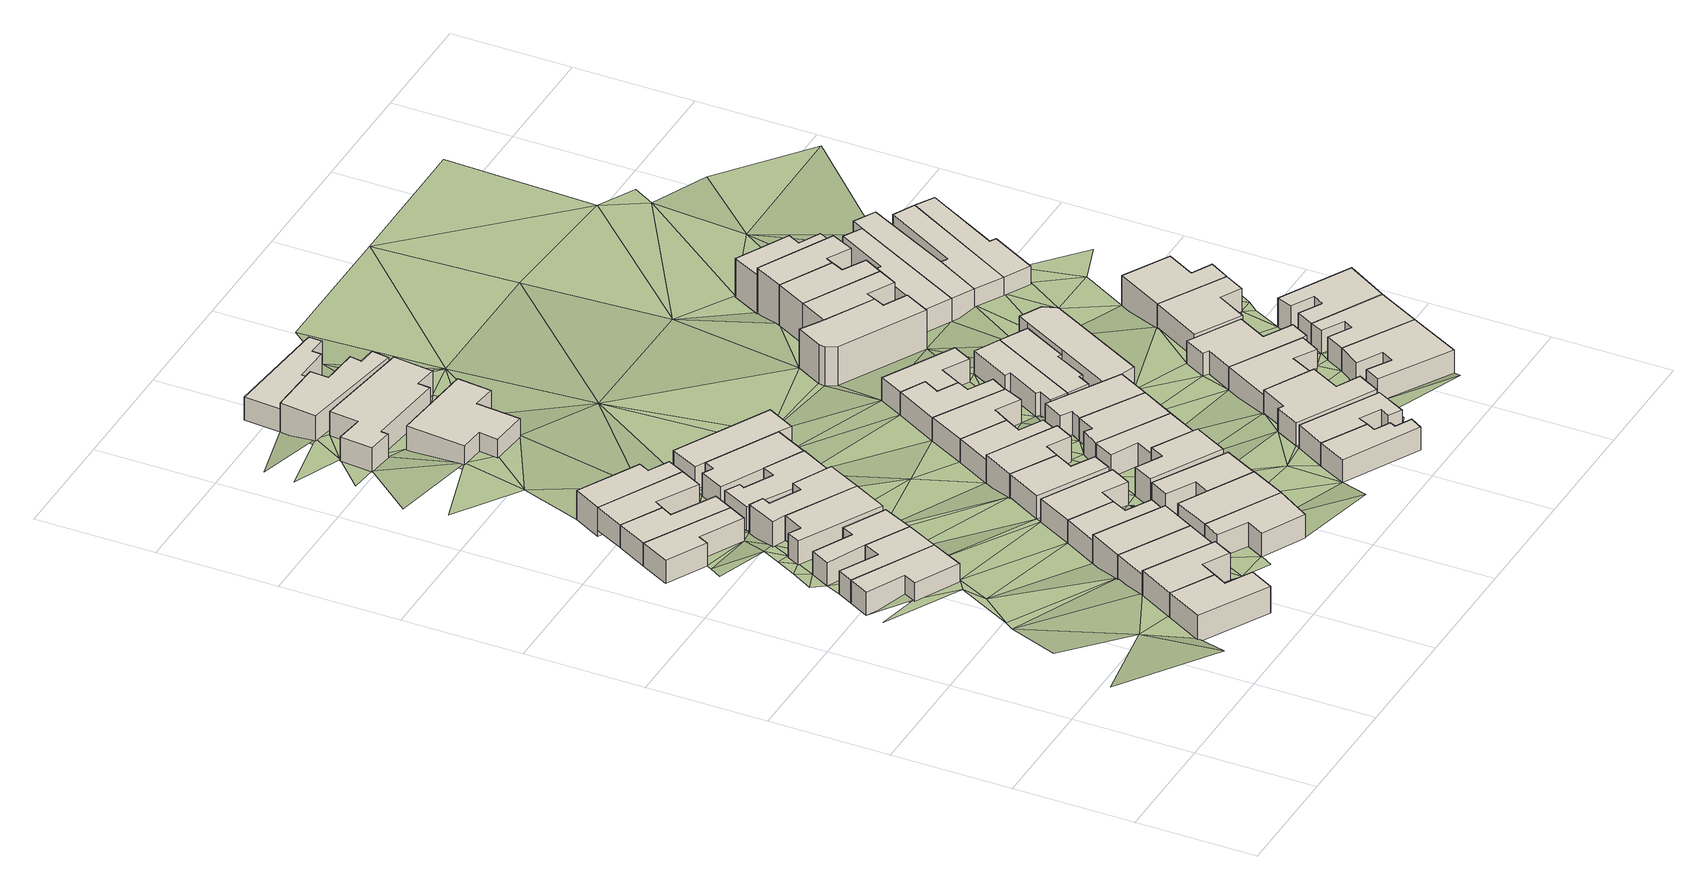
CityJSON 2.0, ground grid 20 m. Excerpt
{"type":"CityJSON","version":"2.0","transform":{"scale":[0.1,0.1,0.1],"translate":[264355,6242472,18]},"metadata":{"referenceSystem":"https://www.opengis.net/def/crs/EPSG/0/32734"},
"CityObjects":{
"building1":{"type":"Building","attributes":{"address":"55 Fairview Avenue Cape Town","building":"house","building:levels":"1","footprint":{"type":"Polygon"},"plus_code":"CQXWX2XW+XHR","ground_height":24.99,"building_height":4.1,"roof_height":29.09},"geometry":[{"type":"Solid","lod":"1","boundaries":[[[[0,1,2,3]],[[1,4,5,2]],[[4,6,7,5]],[[6,8,9,7]],[[8,10,11,9]],[[10,0,3,11]],[[3,2,5,7,9,11]],[[10,8,6,4,1,0]]]]}]},
"building2":{"type":"Building","attributes":{"address":"44 Fairview Avenue Woodstock Cape Town","building":"house","building:levels":"1","footprint":{"type":"Polygon"},"plus_code":"CQX9XWXH+XWX","ground_height":22.59,"building_height":4.1,"roof_height":26.69},"geometry":[{"type":"Solid","lod":"1","boundaries":[[[[12,13,14,15]],[[13,16,17,14]],[[16,18,19,17]],[[18,20,21,19]],[[20,22,23,21]],[[22,12,15,23]],[[15,14,17,19,21,23]],[[22,20,18,16,13,12]]]]}]},
"building3":{"type":"Building","attributes":{"address":"42 Fairview Avenue Woodstock Cape Town","building":"house","building:levels":"1","footprint":{"type":"Polygon"},"plus_code":"CQXPX3XR+X4R","ground_height":22.59,"building_height":4.1,"roof_height":26.69},"geometry":[{"type":"Solid","lod":"1","boundaries":[[[[24,25,26,27]],[[25,28,29,26]],[[28,30,31,29]],[[30,13,14,31]],[[13,12,15,14]],[[12,24,27,15]],[[27,26,29,31,14,15]],[[12,13,30,28,25,24]]]]}]},
"building4":{"type":"Building","attributes":{"address":"53 Fairview Avenue Cape Town","building":"house","building:levels":"1","footprint":{"type":"Polygon"},"plus_code":"CRX4X4XG+XMW","ground_height":24.99,"building_height":4.1,"roof_height":29.09},"geometry":[{"type":"Solid","lod":"1","boundaries":[[[[8,6,7,9]],[[6,32,33,7]],[[32,34,35,33]],[[34,36,37,38,35]],[[36,39,40,41,38,37]],[[39,8,9,41,40]],[[9,7,33,35,38,41]],[[39,36,34,32,6,8]]]]}]},
"building5":{"type":"Building","attributes":{"address":"7 Plumer Road Woodstock Cape Town","building":"house","building:levels":"1","footprint":{"type":"Polygon"},"plus_code":"CQX5XWXV+X5R","ground_height":21.58,"building_height":4.1,"roof_height":25.68},"geometry":[{"type":"Solid","lod":"1","boundaries":[[[[42,43,44,45]],[[43,46,47,44]],[[46,48,49,47]],[[48,50,51,49]],[[50,52,53,51]],[[52,42,45,53]],[[45,44,47,49,51,53]],[[52,50,48,46,43,42]]]]}]},
"building6":{"type":"Building","attributes":{"address":"40 Fairview Avenue Woodstock Cape Town","building":"house","building:levels":"1","footprint":{"type":"Polygon"},"plus_code":"CQXQXCX8+X5R","ground_height":22.59,"building_height":4.1,"roof_height":26.69},"geometry":[{"type":"Solid","lod":"1","boundaries":[[[[25,24,27,26]],[[24,54,55,27]],[[54,56,57,55]],[[56,58,59,57]],[[58,60,61,59]],[[60,62,63,61]],[[62,25,26,63]],[[26,27,55,57,59,61,63]],[[62,60,58,56,54,24,25]]]]}]},
"building7":{"type":"Building","attributes":{"address":"51 Fairview Avenue Cape Town","building":"house","building:levels":"1","footprint":{"type":"Polygon"},"plus_code":"CRX9XCXQ+X5R","ground_height":24.28,"building_height":4.1,"roof_height":28.38},"geometry":[{"type":"Solid","lod":"1","boundaries":[[[[39,36,37,40]],[[36,64,65,37]],[[64,66,67,65]],[[66,39,40,67]],[[40,37,65,67]],[[66,64,36,39]]]]}]},
"building8":{"type":"Building","attributes":{"address":"5 Plumer Road Woodstock Cape Town","building":"house","building:levels":"1","footprint":{"type":"Polygon"},"plus_code":"CQX9X5XP+XMV","ground_height":21.58,"building_height":4.1,"roof_height":25.68},"geometry":[{"type":"Solid","lod":"1","boundaries":[[[[68,42,45,69]],[[42,52,53,45]],[[52,70,71,53]],[[70,72,73,71]],[[72,74,75,73]],[[74,68,69,75]],[[69,45,53,71,73,75]],[[74,72,70,52,42,68]]]]}]},
"building9":{"type":"Building","attributes":{"address":"38 Fairview Avenue Woodstock Cape Town","building":"house","building:levels":"1","footprint":{"type":"Polygon"},"plus_code":"CQXRXCXR+X4V","ground_height":22.59,"building_height":4.1,"roof_height":26.69},"geometry":[{"type":"Solid","lod":"1","boundaries":[[[[76,77,78,79]],[[77,80,81,78]],[[80,82,83,81]],[[82,84,85,83]],[[84,86,87,85]],[[86,76,79,87]],[[79,78,81,83,85,87]],[[86,84,82,80,77,76]]]]}]},
"building10":{"type":"Building","attributes":{"address":"49 Fairview Avenue Cape Town","building":"house","building:levels":"1","footprint":{"type":"Polygon"},"plus_code":"CRXGXGXQ+XHV","ground_height":24.28,"building_height":4.1,"roof_height":28.38},"geometry":[{"type":"Solid","lod":"1","boundaries":[[[[88,89,65,67]],[[89,90,91,92,65]],[[90,93,94,95,92,91]],[[93,88,67,95,94]],[[67,65,92,95]],[[93,90,89,88]]]]}]},
"building11":{"type":"Building","attributes":{"address":"3 Plumer Road Woodstock Cape Town","building":"house","building:levels":"1","footprint":{"type":"Polygon"},"plus_code":"CQXFXRXR+XRW","ground_height":21.58,"building_height":4.1,"roof_height":25.68},"geometry":[{"type":"Solid","lod":"1","boundaries":[[[[96,68,69,97]],[[68,74,75,69]],[[74,98,99,75]],[[98,100,101,99]],[[100,102,103,101]],[[102,96,97,103]],[[97,69,75,99,101,103]],[[102,100,98,74,68,96]]]]}]},
"building12":{"type":"Building","attributes":{"address":"36 Fairview Avenue Woodstock Cape Town","building":"house","building:levels":"1","footprint":{"type":"Polygon"},"plus_code":"CRX2XCXM+XHX","ground_height":22.59,"building_height":4.1,"roof_height":26.69},"geometry":[{"type":"Solid","lod":"1","boundaries":[[[[104,105,106,107,108,109]],[[105,110,111,107,106]],[[110,112,113,111]],[[112,114,115,113]],[[114,116,117,115]],[[116,118,119,117]],[[118,120,78,119]],[[120,121,79,78]],[[121,104,109,108,79]],[[108,107,111,113,115,117,119,78,79]],[[121,120,118,116,114,112,110,105,104]]]]}]},
"building13":{"type":"Building","attributes":{"address":"1 Plumer Road Woodstock Cape Town","building":"house","building:levels":"1","footprint":{"type":"Polygon"},"plus_code":"CQXJX3XJ+XJV","ground_height":21.58,"building_height":4.1,"roof_height":25.68},"geometry":[{"type":"Solid","lod":"1","boundaries":[[[[122,123,103,97]],[[123,124,125,103]],[[124,126,127,125]],[[126,128,129,127]],[[128,130,131,129]],[[130,122,97,131]],[[97,103,125,127,129,131]],[[130,128,126,124,123,122]]]]}]},
"building14":{"type":"Building","attributes":{"address":"47 Fairview Avenue Cape Town","building":"house","building:levels":"1","footprint":{"type":"Polygon"},"plus_code":"CRXHX9X2+X2X","ground_height":23.28,"building_height":4.1,"roof_height":27.38},"geometry":[{"type":"Solid","lod":"1","boundaries":[[[[93,90,91,94]],[[90,132,133,91]],[[132,134,135,133]],[[134,136,137,135]],[[136,138,139,137]],[[138,93,94,139]],[[94,91,133,135,137,139]],[[138,136,134,132,90,93]]]]}]},
"building15":{"type":"Building","attributes":{"address":"Kitchener Road Woodstock Cape Town","building":"house","building:levels":"1","footprint":{"type":"Polygon"},"plus_code":"CVX5X5XC+XXR","ground_height":24.28,"building_height":4.1,"roof_height":28.38},"geometry":[{"type":"Solid","lod":"1","boundaries":[[[[140,141,142,143]],[[141,144,145,142]],[[144,146,147,145]],[[146,148,149,147]],[[148,150,151,149]],[[150,140,143,151]],[[143,142,145,147,149,151]],[[150,148,146,144,141,140]]]]}]},
"building16":{"type":"Building","attributes":{"address":"34 Fairview Avenue Woodstock Cape Town","building":"house","building:levels":"1","footprint":{"type":"Polygon"},"plus_code":"CRX4XCXH+XRV","ground_height":21.58,"building_height":4.1,"roof_height":25.68},"geometry":[{"type":"Solid","lod":"1","boundaries":[[[[152,153,154,155,156,157]],[[153,158,159,155,154]],[[158,160,161,159]],[[160,162,163,161]],[[162,164,165,163]],[[164,166,167,165]],[[166,168,106,167]],[[168,169,109,106]],[[169,152,157,156,109]],[[156,155,159,161,163,165,167,106,109]],[[169,168,166,164,162,160,158,153,152]]]]}]},
"building17":{"type":"Building","attributes":{"address":"45 Fairview Avenue Cape Town","building":"house","building:levels":"1","footprint":{"type":"Polygon"},"plus_code":"CRXPXHX5+X8R","ground_height":23.28,"building_height":4.1,"roof_height":27.38},"geometry":[{"type":"Solid","lod":"1","boundaries":[[[[138,136,137,139]],[[136,170,171,137]],[[170,172,173,171]],[[172,174,175,173]],[[174,176,177,175]],[[176,138,139,177]],[[139,137,171,173,175,177]],[[176,174,172,170,136,138]]]]}]},
"building18":{"type":"Building","attributes":{"address":"18 Kitchener Road Woodstock Cape Town","building":"house","building:levels":"1","footprint":{"type":"Polygon"},"plus_code":"CVX5XPX3+X2V","ground_height":24.28,"building_height":4.1,"roof_height":28.38},"geometry":[{"type":"Solid","lod":"1","boundaries":[[[[178,179,180,181,182,183]],[[179,184,185,181,180]],[[184,144,145,185]],[[144,141,142,145]],[[141,178,183,182,142]],[[182,181,185,145,142]],[[141,144,184,179,178]]]]}]},
"building19":{"type":"Building","attributes":{"address":"Fairview Avenue Woodstock Cape Town","building":"house","building:levels":"1","footprint":{"type":"Polygon"},"plus_code":"CRX7XGX5+XVX","ground_height":21.51,"building_height":4.1,"roof_height":25.61},"geometry":[{"type":"Solid","lod":"1","boundaries":[[[[186,187,188,189]],[[187,190,191,188]],[[190,192,193,191]],[[192,194,195,193]],[[194,153,154,195]],[[153,152,157,154]],[[152,186,189,157]],[[189,188,191,193,195,154,157]],[[152,153,194,192,190,187,186]]]]}]},
"building20":{"type":"Building","attributes":{"address":"43 Fairview Avenue Cape Town","building":"house","building:levels":"1","footprint":{"type":"Polygon"},"plus_code":"CRXWX7XP+X2V","ground_height":23.28,"building_height":4.1,"roof_height":27.38},"geometry":[{"type":"Solid","lod":"1","boundaries":[[[[196,197,198,199]],[[197,200,201,198]],[[200,202,203,201]],[[202,204,205,203]],[[204,206,207,205]],[[206,196,199,207]],[[199,198,201,203,205,207]],[[206,204,202,200,197,196]]]]}]},
"building21":{"type":"Building","attributes":{"address":"16 Kitchener Road Woodstock Cape Town","building":"house","building:levels":"1","footprint":{"type":"Polygon"},"plus_code":"CVXFX9XJ+X9X","ground_height":24.16,"building_height":4.1,"roof_height":28.26},"geometry":[{"type":"Solid","lod":"1","boundaries":[[[[208,209,183,180]],[[209,210,211,183]],[[210,212,213,211]],[[212,214,215,213]],[[214,216,217,215]],[[216,208,180,217]],[[180,183,211,213,215,217]],[[216,214,212,210,209,208]]]]}]},
"building22":{"type":"Building","attributes":{"address":"Fairview Avenue Woodstock Cape Town","building":"house","building:levels":"1","footprint":{"type":"Polygon"},"plus_code":"CRXGX5XC+X2X","ground_height":21.51,"building_height":4.1,"roof_height":25.61},"geometry":[{"type":"Solid","lod":"1","boundaries":[[[[187,186,189,188]],[[186,218,219,189]],[[218,220,221,219]],[[220,222,223,221]],[[222,224,225,223]],[[224,187,188,225]],[[188,189,219,221,223,225]],[[224,222,220,218,186,187]]]]}]},
"building23":{"type":"Building","attributes":{"address":"41 Fairview Avenue Cape Town","building":"house","building:levels":"1","footprint":{"type":"Polygon"},"plus_code":"CVX3X4XX+X3W","ground_height":23.28,"building_height":4.1,"roof_height":27.38},"geometry":[{"type":"Solid","lod":"1","boundaries":[[[[226,227,199,198]],[[227,228,229,199]],[[228,230,231,229]],[[230,232,233,234,231]],[[232,235,236,237,234,233]],[[235,226,198,237,236]],[[198,199,229,231,234,237]],[[235,232,230,228,227,226]]]]}]},
"building24":{"type":"Building","attributes":{"address":"14 Kitchener Road Woodstock Cape Town","building":"house","building:levels":"1","footprint":{"type":"Polygon"},"plus_code":"CVXJXXX8+X4R","ground_height":24.16,"building_height":4.1,"roof_height":28.26},"geometry":[{"type":"Solid","lod":"1","boundaries":[[[[238,239,240,241,242,243]],[[239,244,245,241,240]],[[244,246,247,245]],[[246,248,249,247]],[[248,250,251,249]],[[250,238,243,242,251]],[[242,241,245,247,249,251]],[[250,248,246,244,239,238]]]]}]},
"building25":{"type":"Building","attributes":{"address":"13A Altona Grove Woodstock Cape Town","building":"house","building:levels":"1","footprint":{"type":"Polygon"},"plus_code":"CQXWXFXR+X8R","ground_height":19.38,"building_height":4.1,"roof_height":23.48},"geometry":[{"type":"Solid","lod":"1","boundaries":[[[[252,253,254,255]],[[253,256,257,254]],[[256,258,259,257]],[[258,260,261,259]],[[260,262,263,261]],[[262,264,265,263]],[[264,266,267,265]],[[266,252,255,267]],[[255,254,257,259,261,263,265,267]],[[266,264,262,260,258,256,253,252]]]]}]},
"building26":{"type":"Building","attributes":{"address":"11 Altona Grove Woodstock Cape Town","building":"house","building:levels":"1","footprint":{"type":"Polygon"},"plus_code":"CQXVXVXM+XXV","ground_height":19.38,"building_height":4.1,"roof_height":23.48},"geometry":[{"type":"Solid","lod":"1","boundaries":[[[[268,269,270,271]],[[269,272,273,270]],[[272,274,275,273]],[[274,276,277,275]],[[276,278,279,277]],[[278,280,281,279]],[[280,282,283,281]],[[282,284,285,283]],[[284,286,287,285]],[[286,268,271,287]],[[271,270,273,275,277,279,281,283,285,287]],[[286,284,282,280,278,276,274,272,269,268]]]]}]},
"building27":{"type":"Building","attributes":{"address":"39 Fairview Avenue Cape Town","building":"house","building:levels":"1","footprint":{"type":"Polygon"},"plus_code":"CVX6XFXR+XCR","ground_height":22.39,"building_height":4.1,"roof_height":26.49},"geometry":[{"type":"Solid","lod":"1","boundaries":[[[[288,289,233,236]],[[289,290,291,233]],[[290,292,293,291]],[[292,294,295,293]],[[294,296,297,295]],[[296,288,236,297]],[[236,233,291,293,295,297]],[[296,294,292,290,289,288]]]]}]},
"building28":{"type":"Building","attributes":{"address":"12 Kitchener Road Woodstock Cape Town","building":"house","building:levels":"1","footprint":{"type":"Polygon"},"plus_code":"CVXRX3XW+XRW","ground_height":23.24,"building_height":4.1,"roof_height":27.34},"geometry":[{"type":"Solid","lod":"1","boundaries":[[[[298,299,300,301]],[[299,302,303,300]],[[302,304,305,303]],[[304,239,240,305]],[[239,238,243,240]],[[238,298,301,243]],[[301,300,303,305,240,243]],[[238,239,304,302,299,298]]]]}]},
"building29":{"type":"Building","attributes":{"address":"9 Altona Grove Woodstock Cape Town","building":"house","building:levels":"1","footprint":{"type":"Polygon"},"plus_code":"CQXWXFX6+X7X","ground_height":19.38,"building_height":4.1,"roof_height":23.48},"geometry":[{"type":"Solid","lod":"1","boundaries":[[[[306,307,308,309,310,311]],[[307,312,313,309,308]],[[312,314,315,313]],[[314,316,317,315]],[[316,318,319,317]],[[318,320,321,319]],[[320,322,323,321]],[[322,306,311,310,323]],[[310,309,313,315,317,319,321,323]],[[322,320,318,316,314,312,307,306]]]]}]},
"building30":{"type":"Building","attributes":{"address":"7 Altona Grove Woodstock Cape Town","building":"house","building:levels":"1","footprint":{"type":"Polygon"},"plus_code":"CRX2XMX7+XJX","ground_height":18.28,"building_height":4.1,"roof_height":22.38},"geometry":[{"type":"Solid","lod":"1","boundaries":[[[[324,306,311,325]],[[306,322,326,311]],[[322,327,328,326]],[[327,329,330,328]],[[329,331,332,330]],[[331,333,334,332]],[[333,335,336,334]],[[335,324,325,336]],[[325,311,326,328,330,332,334,336]],[[335,333,331,329,327,322,306,324]]]]}]},
"building31":{"type":"Building","attributes":{"address":"37 Fairview Avenue Cape Town","building":"house","building:levels":"1","footprint":{"type":"Polygon"},"plus_code":"CVX9XPX3+XVX","ground_height":22.39,"building_height":4.1,"roof_height":26.49},"geometry":[{"type":"Solid","lod":"1","boundaries":[[[[296,294,295,297]],[[294,337,338,295]],[[337,339,340,338]],[[339,341,342,343,340]],[[341,344,345,346,343,342]],[[344,296,297,346,345]],[[297,295,338,340,343,346]],[[344,341,339,337,294,296]]]]}]},
"building32":{"type":"Building","attributes":{"address":"Kitchener Road Woodstock Cape Town","building":"house","building:levels":"1","footprint":{"type":"Polygon"},"plus_code":"C2X8XGX9+XMW","ground_height":24.16,"building_height":4.1,"roof_height":28.26},"geometry":[{"type":"Solid","lod":"1","boundaries":[[[[347,348,349,350]],[[348,351,352,349]],[[351,353,354,352]],[[353,355,356,354]],[[355,357,358,356]],[[357,359,360,358]],[[359,361,362,360]],[[361,347,350,362]],[[350,349,352,354,356,358,360,362]],[[361,359,357,355,353,351,348,347]]]]}]},
"building33":{"type":"Building","attributes":{"address":"10 Kitchener Road Woodstock Cape Town","building":"house","building:levels":"1","footprint":{"type":"Polygon"},"plus_code":"CVXRXRXX+XXR","ground_height":23.24,"building_height":4.1,"roof_height":27.34},"geometry":[{"type":"Solid","lod":"1","boundaries":[[[[363,364,365,366]],[[364,367,368,365]],[[367,299,300,368]],[[299,298,301,300]],[[298,369,370,301]],[[369,363,366,370]],[[366,365,368,300,301,370]],[[369,298,299,367,364,363]]]]}]},
"building34":{"type":"Building","attributes":{"address":"35 Fairview Avenue Cape Town","building":"house","building:levels":"1","footprint":{"type":"Polygon"},"plus_code":"CVXGXQXR+X4V","ground_height":22.26,"building_height":4.1,"roof_height":26.36},"geometry":[{"type":"Solid","lod":"1","boundaries":[[[[344,341,342,345]],[[341,371,372,342]],[[371,373,374,372]],[[373,375,376,374]],[[375,377,378,376]],[[377,379,380,378]],[[379,381,382,380]],[[381,344,345,382]],[[345,342,372,374,376,378,380,382]],[[381,379,377,375,373,371,341,344]]]]}]},
"building35":{"type":"Building","attributes":{"address":"Kitchener Road Woodstock Cape Town","building":"house","building:levels":"1","footprint":{"type":"Polygon"},"plus_code":"C2XGX8X4+XRW","ground_height":24.16,"building_height":4.1,"roof_height":28.26},"geometry":[{"type":"Solid","lod":"1","boundaries":[[[[347,361,362,350]],[[361,383,384,362]],[[383,385,386,384]],[[385,387,388,386]],[[387,389,390,388]],[[389,391,392,390]],[[391,393,394,392]],[[393,347,350,394]],[[350,362,384,386,388,390,392,394]],[[393,391,389,387,385,383,361,347]]]]}]},
"building36":{"type":"Building","attributes":{"address":"8 Kitchener Road Woodstock Cape Town","building":"house","building:levels":"1","footprint":{"type":"Polygon"},"plus_code":"CVXXXQXV+XQX","ground_height":23.24,"building_height":4.1,"roof_height":27.34},"geometry":[{"type":"Solid","lod":"1","boundaries":[[[[395,396,397,398]],[[396,399,400,397]],[[399,401,402,400]],[[401,403,404,402]],[[403,363,366,404]],[[363,369,370,366]],[[369,395,398,370]],[[398,397,400,402,404,366,370]],[[369,363,403,401,399,396,395]]]]}]},
"building37":{"type":"Building","attributes":{"address":"19 Kitchener Road Woodstock Cape Town","building":"house","building:levels":"1","footprint":{"type":"Polygon"},"plus_code":"C2XJX9XH+XXX","ground_height":24.16,"building_height":4.1,"roof_height":28.26},"geometry":[{"type":"Solid","lod":"1","boundaries":[[[[405,406,407,408,409,410]],[[406,411,412,408,407]],[[411,413,414,412]],[[413,415,416,414]],[[415,417,418,416]],[[417,419,420,418]],[[419,421,422,420]],[[421,405,410,409,422]],[[409,408,412,414,416,418,420,422]],[[421,419,417,415,413,411,406,405]]]]}]},
"building38":{"type":"Building","attributes":{"address":"33 Fairview Avenue Cape Town","building":"house","building:levels":"1","footprint":{"type":"Polygon"},"plus_code":"CVXRXPX4+XGV","ground_height":22.26,"building_height":4.1,"roof_height":26.36},"geometry":[{"type":"Solid","lod":"1","boundaries":[[[[381,379,380,382]],[[379,377,378,380]],[[377,375,376,378]],[[375,423,424,376]],[[423,425,426,424]],[[425,427,428,426]],[[427,429,430,428]],[[429,381,382,430]],[[382,380,378,376,424,426,428,430]],[[429,427,425,423,375,377,379,381]]]]}]},
"building39":{"type":"Building","attributes":{"address":"2 Kitchener Road Woodstock Cape Town","building":"house","building:levels":"1","footprint":{"type":"Polygon"},"plus_code":"C2X3XWX8+X2W","ground_height":22.26,"building_height":4.1,"roof_height":26.36},"geometry":[{"type":"Solid","lod":"1","boundaries":[[[[431,432,433,434]],[[432,435,436,433]],[[435,437,438,436]],[[437,439,440,438]],[[439,441,442,440]],[[441,443,444,442]],[[443,445,446,444]],[[445,431,434,446]],[[434,433,436,438,440,442,444,446]],[[445,443,441,439,437,435,432,431]]]]}]},
"building40":{"type":"Building","attributes":{"address":"4 Kitchener Road Woodstock Cape Town","building":"house","building:levels":"1","footprint":{"type":"Polygon"},"plus_code":"C2XCX4XH+X5X","ground_height":22.26,"building_height":4.1,"roof_height":26.36},"geometry":[{"type":"Solid","lod":"1","boundaries":[[[[447,448,434,433]],[[448,449,450,434]],[[449,451,452,450]],[[451,453,454,452]],[[453,455,456,454]],[[455,457,458,456]],[[457,459,460,458]],[[459,447,433,460]],[[433,434,450,452,454,456,458,460]],[[459,457,455,453,451,449,448,447]]]]}]},
"building41":{"type":"Building","attributes":{"address":"17 Kitchener Road Woodstock Cape Town","building":"house","building:levels":"1","footprint":{"type":"Polygon"},"plus_code":"C2XVXGXJ+XFW","ground_height":23.33,"building_height":4.1,"roof_height":27.43},"geometry":[{"type":"Solid","lod":"1","boundaries":[[[[461,462,463,464]],[[462,465,407,463]],[[465,466,410,407]],[[466,467,468,410]],[[467,469,470,468]],[[469,461,464,470]],[[464,463,407,410,468,470]],[[469,467,466,465,462,461]]]]}]},
"building42":{"type":"Building","attributes":{"building":"yes","building:levels":"2","footprint":{"type":"Polygon"},"plus_code":"C2X3X5XW+X8R","ground_height":21.19,"building_height":6.9,"roof_height":28.09},"geometry":[{"type":"Solid","lod":"1","boundaries":[[[[471,472,473,474]],[[472,475,476,473]],[[475,477,478,476]],[[477,479,480,478]],[[479,481,482,480]],[[481,483,484,482]],[[483,485,486,484]],[[485,487,488,486]],[[487,471,474,488]],[[474,473,476,478,480,482,484,486,488]],[[487,485,483,481,479,477,475,472,471]]]]}]},
"building43":{"type":"Building","attributes":{"address":"6 Kitchener Road Woodstock Cape Town","building":"house","building:levels":"1","footprint":{"type":"Polygon"},"plus_code":"C2XFXWXC+XRW","ground_height":23.24,"building_height":4.1,"roof_height":27.34},"geometry":[{"type":"Solid","lod":"1","boundaries":[[[[459,457,458,489,490,460]],[[457,491,397,489,458]],[[491,492,398,397]],[[492,493,494,398]],[[493,495,496,494]],[[495,497,498,496]],[[497,499,500,498]],[[499,459,460,490,500]],[[490,489,397,398,494,496,498,500]],[[499,497,495,493,492,491,457,459]]]]}]},
"building44":{"type":"Building","attributes":{"address":"26 Roberts Road Woodstock Cape Town","building":"house","building:levels":"1","footprint":{"type":"Polygon"},"plus_code":"C3XHXJXM+XWR","ground_height":24.44,"building_height":4.1,"roof_height":28.54},"geometry":[{"type":"Solid","lod":"1","boundaries":[[[[501,502,503,504]],[[502,505,506,503]],[[505,507,508,506]],[[507,509,510,508]],[[509,511,512,510]],[[511,513,514,512]],[[513,515,516,514]],[[515,501,504,516]],[[504,503,506,508,510,512,514,516]],[[515,513,511,509,507,505,502,501]]]]}]},
"building45":{"type":"Building","attributes":{"address":"15 Kitchener Road Woodstock Cape Town","building":"house","building:levels":"1","footprint":{"type":"Polygon"},"plus_code":"C3X3XGXF+X6V","ground_height":23.33,"building_height":4.1,"roof_height":27.43},"geometry":[{"type":"Solid","lod":"1","boundaries":[[[[462,461,464,463]],[[461,517,518,464]],[[517,519,520,518]],[[519,521,522,520]],[[521,523,524,522]],[[523,525,526,524]],[[525,527,528,526]],[[527,529,530,528]],[[529,462,463,530]],[[463,464,518,520,522,524,526,528,530]],[[529,527,525,523,521,519,517,461,462]]]]}]},
"building46":{"type":"Building","attributes":{"address":"Fairview Avenue Cape Town","building":"detached","building:levels":"2","footprint":{"type":"Polygon"},"plus_code":"C2X9X2X8+XHW","ground_height":21.19,"building_height":6.9,"roof_height":28.09},"geometry":[{"type":"Solid","lod":"1","boundaries":[[[[531,532,473,533]],[[532,534,474,473]],[[534,535,536,474]],[[535,537,538,536]],[[537,539,540,538]],[[539,531,533,540]],[[533,473,474,536,538,540]],[[539,537,535,534,532,531]]]]}]},
"building47":{"type":"Building","attributes":{"address":"Fairview Avenue Cape Town","building":"detached","building:levels":"2","footprint":{"type":"Polygon"},"plus_code":"C2XCX3XC+XHX","ground_height":21.19,"building_height":6.9,"roof_height":28.09},"geometry":[{"type":"Solid","lod":"1","boundaries":[[[[531,539,540,533]],[[539,541,542,540]],[[541,543,544,542]],[[543,545,546,544]],[[545,547,548,546]],[[547,531,533,548]],[[533,540,542,544,546,548]],[[547,545,543,541,539,531]]]]}]},
"building48":{"type":"Building","attributes":{"address":"24 Roberts Road Woodstock Cape Town","building":"house","building:levels":"1","footprint":{"type":"Polygon"},"plus_code":"C3XMX8X2+X2W","ground_height":24.44,"building_height":4.1,"roof_height":28.54},"geometry":[{"type":"Solid","lod":"1","boundaries":[[[[501,549,550,504]],[[549,551,552,550]],[[551,553,554,552]],[[553,555,556,554]],[[555,557,558,556]],[[557,559,560,558]],[[559,502,503,560]],[[502,501,504,503]],[[504,550,552,554,556,558,560,503]],[[502,559,557,555,553,551,549,501]]]]}]},
"building49":{"type":"Building","attributes":{"address":"13 Kitchener Road Woodstock Cape Town","building":"house","building:levels":"1","footprint":{"type":"Polygon"},"plus_code":"C3XCXWX5+XXX","ground_height":23.33,"building_height":4.1,"roof_height":27.43},"geometry":[{"type":"Solid","lod":"1","boundaries":[[[[561,562,563,564]],[[562,565,566,563]],[[565,567,568,566]],[[567,569,570,568]],[[569,571,572,570]],[[571,561,564,572]],[[564,563,566,568,570,572]],[[571,569,567,565,562,561]]]]}]},
"building50":{"type":"Building","attributes":{"address":"Fairview Avenue Cape Town","building":"detached","building:levels":"2","footprint":{"type":"Polygon"},"plus_code":"C2XJX7XQ+XXW","ground_height":21.19,"building_height":6.9,"roof_height":28.09},"geometry":[{"type":"Solid","lod":"1","boundaries":[[[[573,574,546,548]],[[574,575,576,546]],[[575,577,578,576]],[[577,579,580,581,578]],[[579,582,583,584,581,580]],[[582,573,548,584,583]],[[548,546,576,578,581,584]],[[582,579,577,575,574,573]]]]}]},
"building51":{"type":"Building","attributes":{"address":"22 Roberts Road Woodstock Cape Town","building":"house","building:levels":"1","footprint":{"type":"Polygon"},"plus_code":"C3XVX7X2+XWV","ground_height":24.44,"building_height":4.1,"roof_height":28.54},"geometry":[{"type":"Solid","lod":"1","boundaries":[[[[585,586,587,550]],[[586,588,589,590,587]],[[588,591,592,593,590,589]],[[591,594,595,593,592]],[[594,596,597,595]],[[596,598,599,597]],[[598,600,552,599]],[[600,585,550,552]],[[550,587,590,593,595,597,599,552]],[[600,598,596,594,591,588,586,585]]]]}]},
"building52":{"type":"Building","attributes":{"address":"Fairview Avenue Cape Town","building":"detached","building:levels":"2","footprint":{"type":"Polygon"},"plus_code":"C2XMXHX9+X2X","ground_height":19.9,"building_height":6.9,"roof_height":26.8},"geometry":[{"type":"Solid","lod":"1","boundaries":[[[[601,602,580,583]],[[602,603,604,580]],[[603,605,606,604]],[[605,607,608,606]],[[607,609,610,608]],[[609,601,583,610]],[[583,580,604,606,608,610]],[[609,607,605,603,602,601]]]]}]},
"building53":{"type":"Building","attributes":{"address":"Kitchener Road Cape Town","building":"house","building:levels":"1","footprint":{"type":"Polygon"},"plus_code":"C2XWX3X7+XFR","ground_height":20.89,"building_height":4.1,"roof_height":24.99},"geometry":[{"type":"Solid","lod":"1","boundaries":[[[[611,612,613,614]],[[612,615,616,613]],[[615,617,618,616]],[[617,619,620,618]],[[619,621,622,620]],[[621,611,614,622]],[[614,613,616,618,620,622]],[[621,619,617,615,612,611]]]]}]},
"building54":{"type":"Building","attributes":{"address":"11 Kitchener Road Woodstock Cape Town","building":"house","building:levels":"1","footprint":{"type":"Polygon"},"plus_code":"C3XHXHX3+XGW","ground_height":23.33,"building_height":4.1,"roof_height":27.43},"geometry":[{"type":"Solid","lod":"1","boundaries":[[[[623,624,625,626,627,628]],[[624,629,564,626,625]],[[629,630,572,564]],[[630,631,632,572]],[[631,633,634,632]],[[633,623,628,627,634]],[[627,626,564,572,632,634]],[[633,631,630,629,624,623]]]]}]},
"building55":{"type":"Building","attributes":{"address":"Kitchener Road Cape Town","building":"house","building:levels":"1","footprint":{"type":"Polygon"},"plus_code":"C3X8X2X2+XVR","ground_height":20.89,"building_height":4.1,"roof_height":24.99},"geometry":[{"type":"Solid","lod":"1","boundaries":[[[[611,635,636,614]],[[635,637,638,636]],[[637,639,640,638]],[[639,641,642,640]],[[641,612,613,642]],[[612,611,614,613]],[[614,636,638,640,642,613]],[[612,641,639,637,635,611]]]]}]},
"building56":{"type":"Building","attributes":{"address":"Kitchener Road Cape Town","building":"house","building:levels":"1","footprint":{"type":"Polygon"},"plus_code":"C3XHX4XW+XWW","ground_height":20.89,"building_height":4.1,"roof_height":24.99},"geometry":[{"type":"Solid","lod":"1","boundaries":[[[[635,643,644,636]],[[643,645,646,644]],[[645,647,648,646]],[[647,649,650,648]],[[649,637,638,650]],[[637,635,636,638]],[[636,644,646,648,650,638]],[[637,649,647,645,643,635]]]]}]},
"building57":{"type":"Building","attributes":{"address":"Kitchener Road Cape Town","building":"house","building:levels":"1","footprint":{"type":"Polygon"},"plus_code":"C3XMXWX4+XMX","ground_height":20.89,"building_height":4.1,"roof_height":24.99},"geometry":[{"type":"Solid","lod":"1","boundaries":[[[[643,651,652,644]],[[651,653,654,652]],[[653,655,656,654]],[[655,657,658,656]],[[657,645,646,658]],[[645,643,644,646]],[[644,652,654,656,658,646]],[[645,657,655,653,651,643]]]]}]},
"terrain1":{"type":"TINRelief","geometry":[{"type":"CompositeSurface","lod":"1","boundaries":[[[659,660,661]],[[661,662,663]],[[664,661,660]],[[661,664,665]],[[661,666,662]],[[667,668,669]],[[670,16,669]],[[661,665,666]],[[66,671,662]],[[668,671,672]],[[672,671,66]],[[66,662,666]],[[669,668,673]],[[30,28,62]],[[674,62,60]],[[668,672,673]],[[675,674,60]],[[676,1,6]],[[25,62,28]],[[677,675,60]],[[678,679,680]],[[681,675,677]],[[34,6,1]],[[66,93,672]],[[6,34,32]],[[682,681,677]],[[677,60,56]],[[672,138,673]],[[46,679,50]],[[682,678,681]],[[46,50,48]],[[60,58,56]],[[34,1,683]],[[678,50,679]],[[684,678,682]],[[684,682,685]],[[93,138,672]],[[683,686,34]],[[50,678,684]],[[685,687,684]],[[34,686,36]],[[688,677,56]],[[176,689,673]],[[684,116,50]],[[36,686,690]],[[74,72,691]],[[50,116,52]],[[691,98,74]],[[686,692,693]],[[673,138,176]],[[693,690,686]],[[70,691,72]],[[689,200,24]],[[52,116,694]],[[56,54,688]],[[36,690,64]],[[114,694,116]],[[695,52,694]],[[691,100,98]],[[696,64,690]],[[52,695,70]],[[693,697,690]],[[698,114,699]],[[70,100,691]],[[694,114,700]],[[200,689,176]],[[70,695,701]],[[197,54,24]],[[114,698,700]],[[100,70,701]],[[702,64,696]],[[701,695,703]],[[704,130,705]],[[706,64,702]],[[197,688,54]],[[707,708,704]],[[200,197,24]],[[709,100,701]],[[158,703,710]],[[102,100,709]],[[153,701,703]],[[711,707,712]],[[136,134,713]],[[714,706,702]],[[715,76,688]],[[716,102,709]],[[714,713,706]],[[158,153,703]],[[705,717,718]],[[716,709,719]],[[720,712,721]],[[716,718,102]],[[722,714,702]],[[719,723,716]],[[713,172,136]],[[200,176,202]],[[136,172,170]],[[713,714,212]],[[197,235,688]],[[718,724,705]],[[724,718,716]],[[721,725,726]],[[707,704,727]],[[76,715,728]],[[729,714,722]],[[172,713,212]],[[715,688,235]],[[707,730,712]],[[731,704,705]],[[732,172,212]],[[733,734,141]],[[202,176,174]],[[735,730,707]],[[732,736,172]],[[725,306,737]],[[727,704,731]],[[727,738,707]],[[152,728,715]],[[730,735,739]],[[172,736,174]],[[740,741,721]],[[725,721,741]],[[212,742,732]],[[743,174,736]],[[743,202,174]],[[724,744,705]],[[348,178,141]],[[206,204,196]],[[141,734,348]],[[715,235,745]],[[202,743,204]],[[736,244,239]],[[276,739,735]],[[736,239,743]],[[732,742,746]],[[747,152,715]],[[186,152,218]],[[196,204,299]],[[731,705,744]],[[743,299,204]],[[748,196,749]],[[724,220,750]],[[745,747,715]],[[749,196,299]],[[239,304,743]],[[178,751,742]],[[178,348,751]],[[750,744,724]],[[741,752,725]],[[742,751,746]],[[381,218,152]],[[367,749,299]],[[731,264,262]],[[266,276,735]],[[367,753,749]],[[152,747,381]],[[348,347,751]],[[731,744,264]],[[753,367,363]],[[364,363,367]],[[220,744,750]],[[294,292,754]],[[746,751,413]],[[751,347,393]],[[401,754,753]],[[753,363,401]],[[218,429,220]],[[413,238,746]],[[276,280,278]],[[752,741,282]],[[276,266,280]],[[393,415,751]],[[322,755,756]],[[401,363,403]],[[754,399,294]],[[399,754,401]],[[429,218,381]],[[337,294,339]],[[329,327,322]],[[413,751,415]],[[339,294,399]],[[329,322,756]],[[757,266,264]],[[744,757,264]],[[359,357,361]],[[298,238,406]],[[280,266,757]],[[758,759,756]],[[441,339,399]],[[238,413,406]],[[220,475,744]],[[760,441,399]],[[761,361,357]],[[220,429,479]],[[752,282,759]],[[762,760,399]],[[282,280,757]],[[415,393,763]],[[764,383,361]],[[339,441,341]],[[764,361,761]],[[329,756,333]],[[443,441,760]],[[756,759,333]],[[220,479,477]],[[759,282,757]],[[396,762,399]],[[331,329,333]],[[413,411,406]],[[373,371,375]],[[475,220,477]],[[333,759,757]],[[341,441,439]],[[341,437,371]],[[762,396,765]],[[763,766,415]],[[375,371,767]],[[462,369,298]],[[341,439,437]],[[375,767,423]],[[479,429,481]],[[298,406,462]],[[437,767,371]],[[765,396,768]],[[769,770,763]],[[768,771,765]],[[772,333,757]],[[395,369,773]],[[423,767,425]],[[767,437,435]],[[774,763,770]],[[766,763,774]],[[775,768,396]],[[425,767,435]],[[483,481,429]],[[527,773,369]],[[766,774,513]],[[475,776,744]],[[527,369,462]],[[766,513,777]],[[744,778,757]],[[779,777,780]],[[775,781,768]],[[427,425,435]],[[429,427,483]],[[777,513,511]],[[782,513,774]],[[777,505,780]],[[435,432,427]],[[511,505,777]],[[472,783,475]],[[773,527,525]],[[529,527,462]],[[505,502,780]],[[505,511,507]],[[427,432,483]],[[784,785,780]],[[507,511,509]],[[776,778,744]],[[784,780,502]],[[513,782,515]],[[475,783,786]],[[757,787,772]],[[786,776,475]],[[432,499,483]],[[459,499,432]],[[773,525,561]],[[784,502,559]],[[495,773,561]],[[487,485,471]],[[553,784,559]],[[784,553,788]],[[562,525,523]],[[789,485,483]],[[525,562,561]],[[788,553,790]],[[499,611,483]],[[557,553,559]],[[791,792,471]],[[471,485,791]],[[553,551,790]],[[789,483,611]],[[776,786,582]],[[778,787,757]],[[485,789,791]],[[562,523,565]],[[519,523,521]],[[790,551,519]],[[557,555,553]],[[793,499,497]],[[551,598,519]],[[523,519,565]],[[776,582,794]],[[499,793,611]],[[497,495,795]],[[519,591,565]],[[519,598,591]],[[791,789,619]],[[588,565,591]],[[796,591,598]],[[624,495,561]],[[619,539,791]],[[541,545,797]],[[497,798,793]],[[624,795,495]],[[796,594,591]],[[497,795,798]],[[565,588,569]],[[569,567,565]],[[541,539,619]],[[799,800,545]],[[545,541,799]],[[541,619,799]],[[588,801,569]],[[619,617,799]],[[569,801,802]],[[803,798,795]],[[778,776,804]],[[571,569,802]],[[776,794,805]],[[795,624,806]],[[617,615,799]],[[571,802,807]],[[806,803,795]],[[808,799,615]],[[607,605,809]],[[794,607,810]],[[811,812,813]],[[808,615,809]],[[787,778,804]],[[803,806,814]],[[647,637,649]],[[810,607,809]],[[814,653,803]],[[615,641,809]],[[805,804,776]],[[814,806,815]],[[615,612,641]],[[810,805,794]],[[641,810,809]],[[639,637,647]],[[814,816,653]],[[816,655,653]],[[639,810,641]],[[639,647,645]],[[816,657,655]],[[787,804,817]],[[818,805,810]],[[805,819,804]],[[810,639,820]],[[818,810,820]]]}]}
},
"vertices":[
[298,20,63],[320,60,63],[320,60,111],[298,20,111],[276,84,63],[276,84,111],[289,107,63],[289,107,111],[218,146,63],[218,146,111],[183,83,63],[183,83,111],
[210,527,46],[74,597,46],[74,597,87],[210,527,87],[55,563,46],[55,563,87],[119,531,46],[119,531,87],[108,509,46],[108,509,87],[182,472,46],[182,472,87],
[237,580,46],[165,618,46],[165,618,87],[237,580,87],[151,590,46],[151,590,87],[88,623,46],[88,623,87],
[305,135,63],[305,135,111],[349,111,63],[349,111,111],[367,144,63],[367,144,104],[367,144,111],[252,207,63],[252,207,104],[252,207,111],
[40,920,36],[14,871,36],[14,871,77],[40,920,77],[81,835,36],[81,835,77],[90,853,36],[90,853,77],[163,815,36],[163,815,77],[179,845,36],[179,845,77],
[261,631,46],[261,631,87],[191,667,46],[191,667,87],[181,647,46],[181,647,87],[116,680,46],[116,680,87],[99,648,46],[99,648,87],
[397,199,63],[397,199,104],[282,262,63],[282,262,104],
[68,971,36],[68,971,77],[196,877,36],[196,877,77],[124,916,36],[124,916,77],[135,935,36],[135,935,77],
[298,696,44],[182,757,44],[182,757,87],[298,696,87],[163,722,44],[163,722,87],[143,733,44],[143,733,87],[131,711,44],[131,711,87],[268,639,44],[268,639,87],
[282,262,53],[397,199,53],[428,255,53],[428,255,94],[428,255,104],[313,318,53],[313,318,94],[313,318,104],
[94,1021,36],[94,1021,77],[144,950,36],[144,950,77],[213,913,36],[213,913,77],[232,949,36],[232,949,77],
[327,752,36],[262,784,36],[262,784,77],[262,784,87],[327,752,87],[327,752,77],[253,766,36],[253,766,87],[201,792,36],[201,792,87],[208,806,36],[208,806,87],[185,817,36],[185,817,87],[159,766,36],[159,766,87],[182,757,36],[298,696,36],
[94,1021,25],[232,949,25],[247,978,25],[247,978,77],[213,996,25],[213,996,77],[222,1014,25],[222,1014,77],[120,1068,25],[120,1068,77],
[446,286,53],[446,286,94],[404,309,53],[404,309,94],[417,335,53],[417,335,94],[344,374,53],[344,374,94],
[497,60,62],[533,117,62],[533,117,104],[497,60,104],[410,182,62],[410,182,104],[393,153,62],[393,153,104],[441,126,62],[441,126,104],[425,96,62],[425,96,104],
[359,812,35],[293,846,35],[293,846,76],[293,846,77],[359,812,77],[359,812,76],[282,825,35],[282,825,77],[234,850,35],[234,850,77],[239,859,35],[239,859,77],[215,872,35],[215,872,77],[190,824,35],[190,824,77],[262,784,35],[327,752,35],
[431,360,53],[431,360,94],[472,337,53],[472,337,94],[491,372,53],[491,372,94],[376,434,53],[376,434,94],
[564,176,62],[489,216,62],[489,216,103],[489,216,104],[564,176,104],[564,176,103],[441,241,62],[441,241,104],
[388,868,35],[269,930,35],[269,930,76],[388,868,76],[260,913,35],[260,913,76],[242,922,35],[242,922,76],[222,882,35],[222,882,76],
[489,462,53],[415,503,53],[415,503,94],[489,462,94],[380,442,53],[380,442,94],[494,380,53],[494,380,94],[510,410,53],[510,410,94],[472,431,53],[472,431,94],
[489,216,53],[564,176,53],[594,233,53],[594,233,103],[474,300,53],[474,300,103],[456,268,53],[456,268,103],[503,242,53],[503,242,103],
[409,857,35],[409,857,76],[434,904,35],[434,904,76],[277,986,35],[277,986,76],[252,938,35],[252,938,76],
[415,503,44],[489,462,44],[502,485,44],[502,485,94],[541,464,44],[541,464,94],[558,495,44],[558,495,85],[558,495,94],[444,556,44],[444,556,85],[444,556,94],
[629,300,52],[555,340,52],[555,340,93],[555,340,103],[629,300,103],[629,300,93],[542,316,52],[542,316,103],[499,339,52],[499,339,103],[481,306,52],[481,306,103],[598,243,52],[598,243,103],
[190,1380,12],[180,1280,12],[180,1280,55],[190,1380,55],[221,1276,12],[221,1276,55],[217,1244,12],[217,1244,55],[280,1238,12],[280,1238,55],[287,1312,12],[287,1312,55],[327,1308,12],[327,1308,55],[333,1366,12],[333,1366,55],
[122,1455,12],[116,1400,12],[116,1400,55],[122,1455,55],[159,1395,12],[159,1395,55],[160,1407,12],[160,1407,55],[294,1392,12],[294,1392,55],[296,1412,12],[296,1412,55],[335,1408,12],[335,1408,55],[343,1475,12],[343,1475,55],[174,1498,12],[174,1498,55],[169,1449,12],[169,1449,55],
[444,556,43],[558,495,43],[574,526,43],[574,526,85],[535,547,43],[535,547,85],[550,574,43],[550,574,85],[476,614,43],[476,614,85],
[661,360,52],[544,425,52],[544,425,93],[661,360,93],[526,391,52],[526,391,93],[570,369,52],[570,369,93],
[162,1573,3],[154,1511,3],[154,1511,44],[154,1511,55],[162,1573,55],[162,1573,44],[338,1481,3],[338,1481,55],[342,1510,3],[342,1510,55],[312,1513,3],[312,1513,55],[316,1533,3],[316,1533,55],[253,1538,3],[253,1538,55],[255,1569,3],[255,1569,55],
[167,1634,3],[167,1634,44],[255,1569,44],[256,1583,3],[256,1583,44],[317,1580,3],[317,1580,44],[318,1596,3],[318,1596,44],[348,1595,3],[348,1595,44],[349,1617,3],[349,1617,44],
[566,600,43],[566,600,85],[607,578,43],[607,578,85],[622,611,43],[622,611,84],[622,611,85],[508,675,43],[508,675,84],[508,675,85],
[675,121,62],[650,73,62],[650,73,103],[675,121,103],[776,7,62],[776,7,103],[789,28,62],[789,28,103],[762,42,62],[762,42,103],[767,52,62],[767,52,103],[741,66,62],[741,66,103],[749,81,62],[749,81,103],
[591,475,52],[575,446,52],[575,446,93],[591,475,93],[562,454,52],[562,454,93],[693,417,52],[693,417,93],
[638,639,43],[638,639,84],[598,661,43],[598,661,84],[608,681,43],[608,681,84],[574,699,43],[574,699,84],[589,726,43],[589,726,84],[548,747,43],[548,747,84],
[757,98,62],[757,98,103],[792,79,62],[792,79,103],[783,63,62],[783,63,103],[804,51,62],[804,51,103],[831,101,62],[831,101,103],[703,170,62],[703,170,103],
[721,469,52],[691,486,52],[691,486,93],[721,469,93],[603,537,52],[603,537,93],[584,503,52],[584,503,93],[602,492,52],[602,492,93],
[843,214,62],[762,257,62],[762,257,94],[762,257,103],[843,214,103],[843,214,94],[738,212,62],[738,212,103],[728,217,62],[728,217,103],[706,176,62],[706,176,103],[836,108,62],[836,108,103],[856,145,62],[856,145,103],[817,165,62],[817,165,103],
[627,717,43],[627,717,84],[670,693,43],[670,693,84],[687,725,43],[687,725,84],[570,788,43],[570,788,84],
[654,525,43],[734,675,43],[734,675,84],[654,525,84],[692,696,43],[692,696,84],[655,627,43],[655,627,84],[663,623,43],[663,623,84],[632,566,43],[632,566,84],[638,562,43],[638,562,84],[626,540,43],[626,540,84],
[734,675,41],[654,525,41],[688,507,41],[688,507,84],[699,528,41],[699,528,84],[705,525,41],[705,525,84],[733,579,41],[733,579,84],[739,576,41],[739,576,84],[779,651,41],[779,651,84],
[921,270,53],[805,335,53],[805,335,94],[921,270,94],[762,257,53],[843,214,53],[866,259,53],[866,259,94],[903,238,53],[903,238,94],
[727,876,32],[645,919,32],[645,919,101],[727,876,101],[608,941,32],[608,941,101],[584,898,32],[584,898,101],[582,887,32],[582,887,101],[591,870,32],[591,870,101],[734,794,32],[734,794,101],[757,837,32],[757,837,101],[718,857,32],[718,857,101],
[739,576,93],[779,651,93],[691,486,41],[721,469,41],[745,460,41],[745,460,93],[835,628,41],[835,628,93],[827,651,41],[827,651,93],[790,670,41],[790,670,93],
[1021,136,64],[907,200,64],[907,200,105],[1021,136,105],[882,164,64],[882,164,105],[923,140,64],[923,140,105],[911,120,64],[911,120,105],[873,143,64],[873,143,105],[858,117,64],[858,117,105],[975,49,64],[975,49,105],
[928,267,53],[928,267,94],[945,298,53],[945,298,94],[898,324,53],[898,324,94],[925,373,53],[925,373,94],[839,420,53],[839,420,94],[820,385,53],[820,385,94],[830,379,53],[830,379,94],
[670,966,29],[645,919,29],[670,966,101],[727,876,29],[734,891,29],[734,891,101],[778,868,29],[778,868,101],[795,900,29],[795,900,101],
[812,931,29],[812,931,101],[774,952,29],[774,952,101],[784,973,29],[784,973,101],[698,1018,29],[698,1018,101],
[1059,207,64],[1059,207,105],[945,268,64],[945,268,105],[935,247,64],[935,247,105],[971,226,64],[971,226,105],[962,210,64],[962,210,105],[924,231,64],[924,231,105],
[906,501,53],[858,417,53],[858,417,94],[906,501,94],[934,375,53],[934,375,94],[962,425,53],[962,425,94],[996,406,53],[996,406,94],[1015,440,53],[1015,440,94],
[698,1018,21],[784,973,21],[790,985,21],[790,985,101],[830,964,21],[830,964,101],[848,1002,21],[848,1002,88],[848,1002,101],[724,1066,21],[724,1066,88],[724,1066,101],
[1059,207,53],[1101,278,53],[1101,278,105],[983,341,53],[983,341,97],[983,341,105],[972,315,53],[972,315,97],[972,315,105],[1010,295,53],[1010,295,105],[999,276,53],[999,276,105],[961,297,53],[961,297,105],[945,268,53],
[724,1066,19],[848,1002,19],[862,1030,19],[862,1030,88],[826,1048,19],[826,1048,88],[837,1069,19],[837,1069,88],[749,1114,19],[749,1114,88],
[818,794,29],[924,992,29],[924,992,70],[818,794,70],[893,1009,29],[893,1009,70],[847,924,29],[847,924,70],[835,930,29],[835,930,70],[773,817,29],[773,817,70],
[1026,538,41],[949,580,41],[949,580,81],[949,580,94],[1026,538,94],[1026,538,81],[906,501,41],[1015,440,41],[1034,473,41],[1034,473,94],[1000,491,41],[1000,491,94],
[855,775,29],[855,775,70],[897,850,29],[897,850,70],[971,993,29],[971,993,70],[935,1012,29],[935,1012,70],
[901,749,29],[901,749,70],[1012,949,29],[1012,949,70],[976,967,29],[976,967,70],[907,844,29],[907,844,70],
[944,726,29],[944,726,70],[986,803,29],[986,803,70],[976,809,29],[976,809,70],[1043,931,29],[1043,931,70],
[3,138,78],[151,24,85],[155,165,70],[102,347,58],[55,256,70],[183,83,70],[218,146,70],[252,207,70],[34,525,58],[162,457,58],[108,509,58],[119,531,58],[112,362,58],[155,415,58],[182,472,58],[84,669,46],[105,706,46],[276,84,70],[131,711,46],[138,770,46],[77,827,36],[65,807,36],[123,740,46],[143,733,46],[348,68,63],[159,766,46],[163,722,46],[366,99,63],[182,757,46],[268,639,46],[210,527,58],[393,153,63],[155,920,36],[412,75,63],[425,96,63],[190,824,36],[215,872,36],[410,182,63],[441,126,63],[253,766,46],[201,792,46],[262,784,46],[222,882,36],[441,241,63],[239,859,36],[155,1170,25],[222,1014,36],[428,255,63],[180,1280,25],[48,1242,25],[242,922,36],[234,850,36],[47,1316,14],[116,1400,14],[446,286,63],[456,268,63],[404,660,44],[252,938,36],[213,996,36],[247,978,36],[260,913,36],[71,1405,14],[122,1455,14],[489,216,63],[269,930,36],[277,986,36],[154,1511,14],[40,1491,14],[217,1244,25],[327,752,44],[503,242,63],[159,1395,14],[280,1238,25],[481,306,53],[497,60,63],[623,22,73],[190,1380,14],[499,339,53],[44,1542,14],[221,1276,25],[160,1407,14],[169,1449,14],[174,1498,14],[594,233,62],[526,391,53],[404,1170,26],[476,614,44],[598,243,62],[508,675,44],[502,485,53],[541,464,52],[404,920,35],[653,165,62],[338,1481,12],[558,495,52],[574,526,52],[253,1538,14],[316,1533,12],[404,1420,12],[312,1513,12],[342,1510,12],[626,540,52],[783,63,64],[654,525,52],[831,101,64],[792,79,64],[688,507,52],[836,108,64],[653,660,43],[705,525,52],[804,51,64],[839,65,64],[699,528,52],[404,1665,3],[745,460,52],[850,86,64],[739,576,43],[653,1170,21],[856,145,64],[653,1420,11],[817,165,64],[843,214,64],[733,579,43],[957,30,76],[670,966,32],[903,238,64],[866,259,64],[698,1018,32],[653,1665,3],[921,270,64],[773,817,32],[928,267,64],[778,868,32],[734,891,32],[855,775,41],[749,1114,21],[902,660,40],[999,276,64],[774,952,32],[901,749,41],[830,964,29],[790,985,29],[1008,389,53],[1022,406,53],[944,726,41],[883,1405,12],[924,1336,12],[993,658,41],[1029,422,56],[848,1002,29],[862,1030,29],[902,1170,19],[1034,473,56],[1026,538,53],[1000,491,53],[971,760,41],[1060,680,42],[1031,875,29],[902,1665,4],[1011,1288,19],[945,1372,12],[1152,1170,22]
]}
